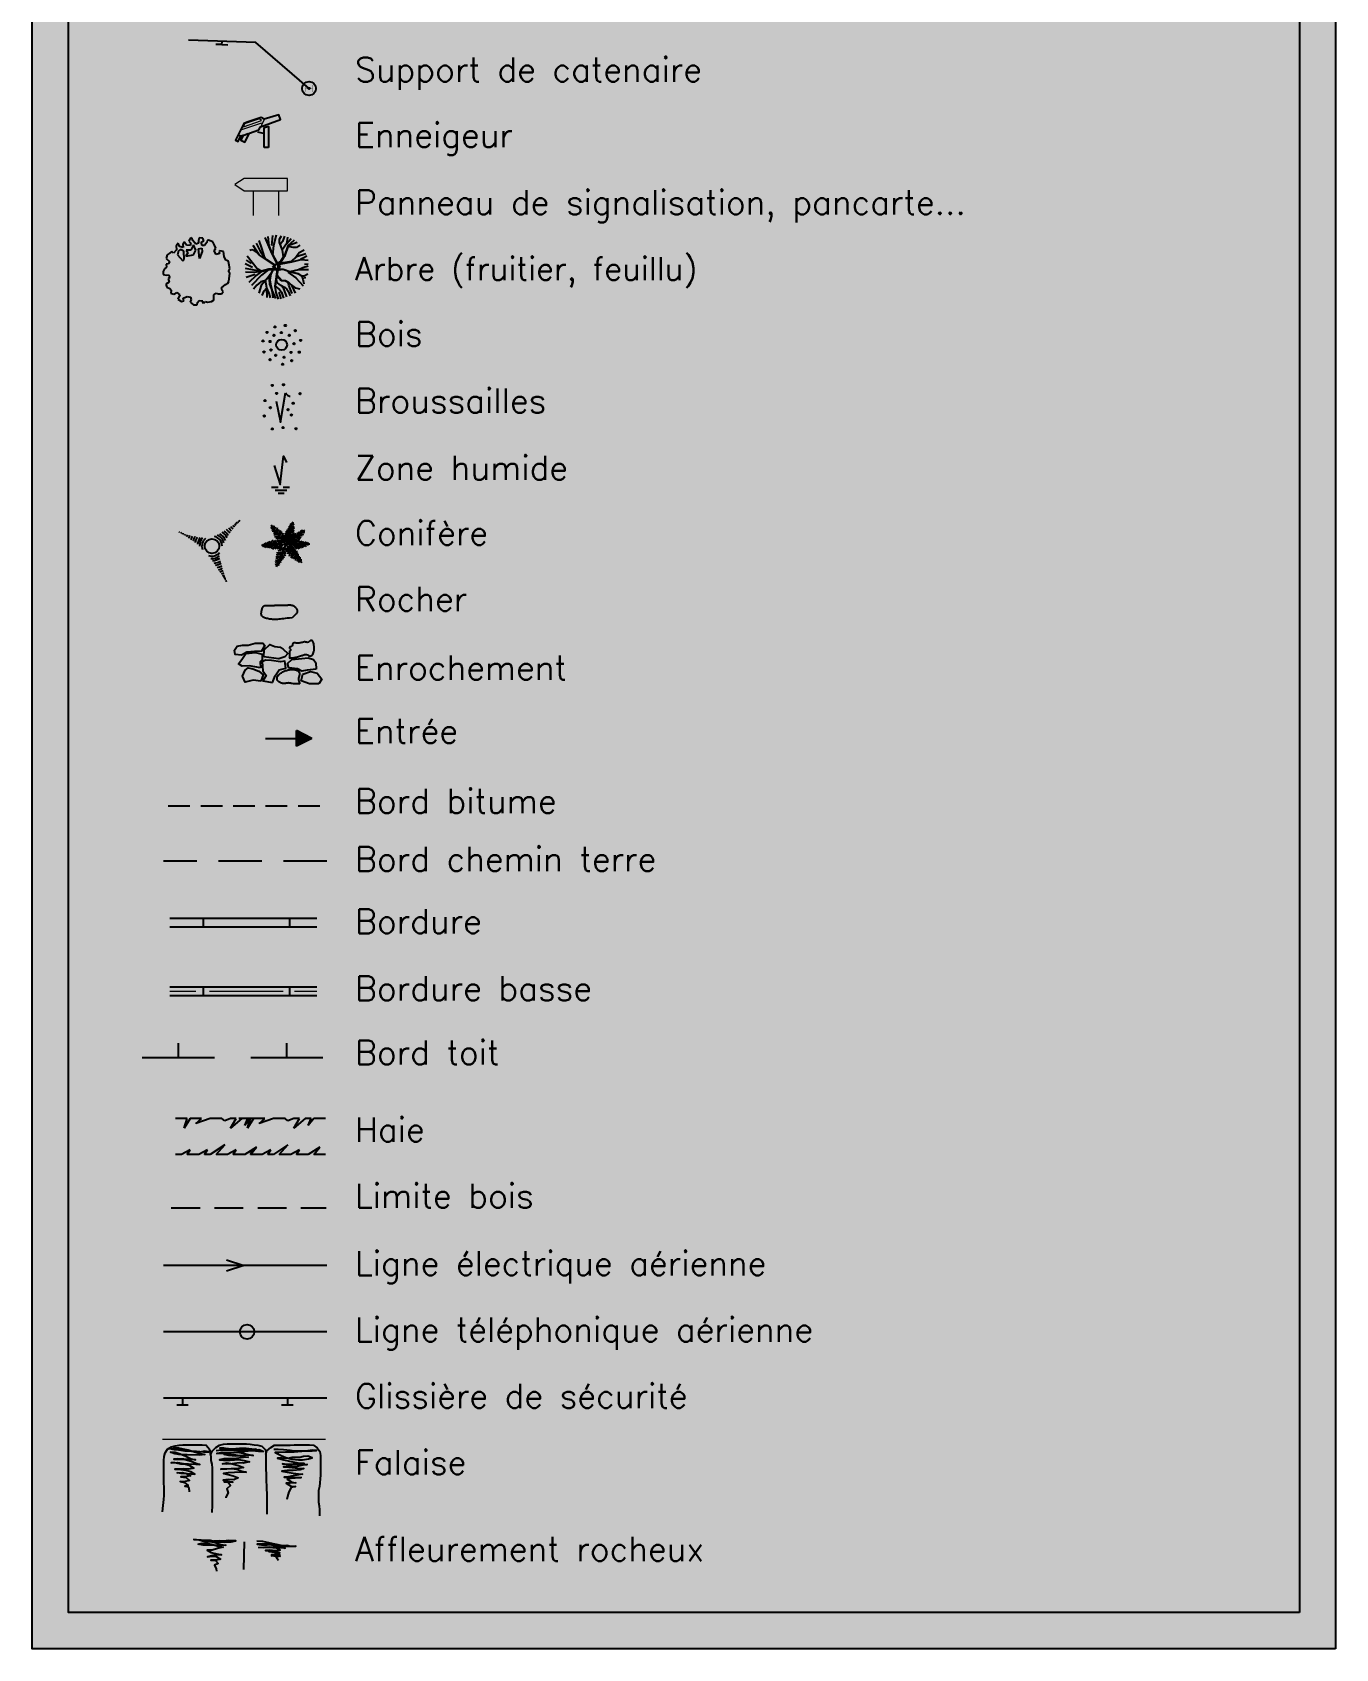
# Paper-space layout 'Layout1' of a CAD drawing. Extents: x -43 to 2298, y -18 to 768.
# Drawn here: x 15.5 to 105.9, y 117.5 to 229.6 of the extents above; entities that cross this region are included whole.
import ezdxf

# ---------------------------------------------------------------- set-up
doc = ezdxf.new("R2010")
doc.units = 0
doc.header["$LTSCALE"] = 2
doc.header["$PDMODE"] = 32
doc.header["$PDSIZE"] = 0.1
for name, pattern in [('CACHE2', [0.1875, 0.125, -0.0625]), ('DISCONTINU2', [0.375, 0.25, -0.125]), ('DISCONTINUX2', [1.5, 1, -0.5])]:
    doc.linetypes.add(name, pattern=pattern)
doc.layers.add('CARTOUCHE', color=7, linetype='Continuous')
doc.layers.add('CARTOUCHE_Hachures', color=255, linetype='Continuous')
doc.styles.add('17', font='romans.shx', dxfattribs={"oblique": 13.5, "height": 0.34})

psp = doc.layouts.get("Layout1")

# ---------------------------------------------------------------- hatches: boundary and pattern name
at = {"layer": 'CARTOUCHE_Hachures'}
psp.add_hatch(color=256, dxfattribs=at).paths.add_polyline_path([(105.89, 117.48), (15.51, 117.48), (15.51, 307.07), (105.89, 307.07)])

# ---------------------------------------------------------------- linework, layer by layer
at = {"layer": 'CARTOUCHE', "color": 90}
for p, q in [((26.43, 215.26, 1051.95), (26.36, 215.11, 1051.95)), ((26.58, 215.34, 1051.95), (26.43, 215.26, 1051.95)), ((26.65, 215.15, 1051.95), (26.58, 215.34, 1051.95)), ((27.07, 215.34, 1051.95), (27.04, 215.15, 1051.95)), ((27.34, 215.32, 1051.95), (27.07, 215.34, 1051.95)), ((27.41, 215.14, 1051.95), (27.34, 215.32, 1051.95)), ((31.63, 215.36), (32.12, 214.22)), ((31.84, 215.44), (31.91, 214.78)), ((32.16, 215.51), (32.1, 214.81)), ((32.41, 215.52), (32.24, 214.82)), ((32.66, 215.24), (32.79, 215.49)), ((33, 215.45), (32.87, 215.09)), ((33.21, 215.39), (33.13, 214.93)), ((33.13, 214.93), (33.46, 215.29)), ((24.87, 214.15, 1051.95), (24.8, 213.9, 1051.95)), ((25.01, 214.26, 1051.95), (24.87, 214.15, 1051.95)), ((25.19, 214.39, 1051.95), (25.01, 214.26, 1051.95)), ((25.31, 214.27, 1051.95), (25.19, 214.39, 1051.95)), ((25.52, 214.5, 1051.95), (25.31, 214.27, 1051.95)), ((25.62, 214.98, 1051.95), (25.48, 214.79, 1051.95)), ((25.48, 214.79, 1051.95), (25.52, 214.5, 1051.95)), ((25.65, 214.43, 1051.95), (25.57, 214.16, 1051.95)), ((25.57, 214.16, 1051.95), (25.95, 213.74, 1051.95)), ((25.72, 214.73, 1051.95), (25.62, 214.98, 1051.95)), ((25.79, 214.52, 1051.95), (25.65, 214.43, 1051.95)), ((25.98, 214.68, 1051.95), (25.72, 214.73, 1051.95)), ((26.01, 214.42, 1051.95), (25.79, 214.52, 1051.95)), ((26.05, 215.06, 1051.95), (25.95, 214.91, 1051.95)), ((25.95, 214.91, 1051.95), (25.98, 214.68, 1051.95)), ((26.05, 213.84, 1051.95), (26.01, 214.42, 1051.95)), ((26.2, 214.84, 1051.95), (26.05, 215.06, 1051.95)), ((26.3, 214.31, 1051.95), (26.15, 214.08, 1051.95)), ((26.15, 214.08, 1051.95), (26.68, 214.17, 1051.95)), ((26.19, 214.49, 1051.95), (26.3, 214.31, 1051.95)), ((26.51, 214.48, 1051.95), (26.19, 214.49, 1051.95)), ((26.46, 214.8, 1051.95), (26.2, 214.84, 1051.95)), ((26.36, 215.11, 1051.95), (26.5, 214.96, 1051.95)), ((26.5, 214.96, 1051.95), (26.46, 214.8, 1051.95)), ((26.68, 214.85, 1051.95), (26.51, 214.48, 1051.95)), ((26.84, 214.89, 1051.95), (26.65, 215.15, 1051.95)), ((26.84, 214.49, 1051.95), (26.68, 214.85, 1051.95)), ((26.68, 214.17, 1051.95), (26.84, 214.49, 1051.95)), ((27.03, 214.98, 1051.95), (26.84, 214.89, 1051.95)), ((27.04, 215.15, 1051.95), (27.03, 214.98, 1051.95)), ((27.03, 214.58, 1051.95), (27.26, 214.62, 1051.95)), ((27.1, 213.91, 1051.95), (27.03, 214.58, 1051.95)), ((27.29, 214.4, 1051.95), (27.1, 213.91, 1051.95)), ((27.23, 215.05, 1051.95), (27.41, 215.14, 1051.95)), ((27.29, 214.8, 1051.95), (27.23, 215.05, 1051.95)), ((27.26, 214.62, 1051.95), (27.29, 214.4, 1051.95)), ((27.45, 214.82, 1051.95), (27.29, 214.8, 1051.95)), ((27.62, 215.01, 1051.95), (27.45, 214.82, 1051.95)), ((27.64, 215.15, 1051.95), (27.62, 215.01, 1051.95)), ((27.74, 215.18, 1051.95), (27.64, 215.15, 1051.95)), ((28.04, 215.07, 1051.95), (27.74, 215.18, 1051.95)), ((28.14, 214.83, 1051.95), (28.04, 215.07, 1051.95)), ((28.12, 214.43, 1051.95), (28.24, 214.63, 1051.95)), ((28.27, 214.19, 1051.95), (28.12, 214.43, 1051.95)), ((28.24, 214.63, 1051.95), (28.14, 214.83, 1051.95)), ((28.49, 214.26, 1051.95), (28.27, 214.19, 1051.95)), ((28.52, 214.44, 1051.95), (28.47, 214.38, 1051.95)), ((28.47, 214.38, 1051.95), (28.49, 214.26, 1051.95)), ((28.77, 214.4, 1051.95), (28.52, 214.44, 1051.95)), ((28.81, 214.05, 1051.95), (28.77, 214.4, 1051.95)), ((30.73, 214.5), (30.59, 214.46)), ((30.89, 214.46), (30.73, 214.5)), ((31.25, 214.16), (30.82, 214.81)), ((31.13, 214.31), (30.89, 214.46)), ((31.04, 214.97), (31.32, 214.41)), ((31.22, 215.16), (31.41, 214.62)), ((31.74, 213.82), (31.25, 214.16)), ((31.32, 214.41), (31.68, 213.88)), ((31.41, 214.62), (31.59, 214.02)), ((31.91, 214.78), (32.16, 214.18)), ((32.12, 214.22), (32.43, 213.66)), ((32.24, 214.82), (32.16, 214.13)), ((32.16, 214.18), (32.44, 213.67)), ((32.66, 215.02), (32.66, 215.24)), ((32.87, 214.48), (32.66, 215.02)), ((32.87, 215.09), (32.71, 214.9)), ((33.13, 214.93), (32.87, 214.52)), ((32.94, 214.03), (32.87, 214.48)), ((33.22, 214.79), (32.97, 214.05)), ((33.25, 214.78), (32.99, 214.04)), ((33.66, 215.17), (33.22, 214.79)), ((33.88, 215.02), (33.25, 214.78)), ((33.59, 214.68), (33.25, 214.75)), ((33.83, 214.68), (33.59, 214.68)), ((34.02, 214.29), (33.81, 214.02)), ((34.07, 214.84), (33.83, 214.68)), ((34.47, 214.22), (33.84, 214.02)), ((34.36, 214.48), (34.02, 214.29)), ((24.68, 213.19, 1051.95), (24.58, 213.01, 1051.95)), ((24.82, 213.31, 1051.95), (24.68, 213.19, 1051.95)), ((24.8, 213.9, 1051.95), (25.03, 213.69, 1051.95)), ((24.96, 213.54, 1051.95), (24.8, 213.51, 1051.95)), ((24.8, 213.51, 1051.95), (24.82, 213.31, 1051.95)), ((25.03, 213.69, 1051.95), (24.96, 213.54, 1051.95)), ((25.95, 213.74, 1051.95), (26.05, 213.84, 1051.95)), ((28.93, 213.78, 1051.95), (28.81, 214.05, 1051.95)), ((29.11, 213.73, 1051.95), (28.93, 213.78, 1051.95)), ((29.15, 213.57, 1051.95), (29.11, 213.73, 1051.95)), ((29.12, 213, 1051.95), (29.21, 213.18, 1051.95)), ((29.21, 213.18, 1051.95), (29.15, 213.57, 1051.95)), ((30.26, 213.24), (31.24, 213.04)), ((30.28, 213.55), (30.79, 213.3)), ((30.33, 213.8), (30.69, 213.55)), ((31.1, 213.18), (30.41, 214.08)), ((31.4, 213.02), (31.1, 213.18)), ((31.92, 213.16), (31.4, 213.02)), ((31.93, 213.16), (31.41, 212.75)), ((31.94, 213.13), (31.44, 213)), ((31.59, 214.02), (31.76, 213.83)), ((32.28, 213.46), (31.74, 213.82)), ((31.76, 213.83), (32.28, 213.49)), ((32.42, 213.18), (31.92, 213.16)), ((32.19, 213.13), (31.94, 213.13)), ((32.28, 213.33), (32.11, 212.95)), ((32.11, 212.94), (32.3, 213.33)), ((32.17, 213.31), (32.39, 213.52)), ((32.48, 213.1), (32.19, 213.13)), ((32.39, 213.52), (32.24, 213.27)), ((32.24, 213.27), (32.54, 213.09)), ((32.28, 213.49), (32.54, 213.51)), ((32.56, 213.49), (32.28, 213.46)), ((32.3, 213.33), (32.28, 213.33)), ((32.54, 213.09), (32.3, 213.32)), ((32.34, 211.99), (32.52, 213.15)), ((32.54, 213.15), (32.35, 211.98)), ((32.39, 213.55), (32.57, 213.57)), ((32.43, 213.66), (32.65, 213.37)), ((32.44, 213.67), (32.58, 213.6)), ((32.52, 213.15), (32.54, 213.15)), ((32.54, 213.51), (32.54, 213.09)), ((32.54, 213.09), (32.73, 213.16)), ((32.55, 213.09), (32.56, 213.49)), ((32.74, 213.13), (32.55, 213.09)), ((32.68, 213.39), (32.56, 213.07)), ((32.57, 213.57), (32.68, 213.39)), ((32.58, 213.6), (32.74, 213.72)), ((32.77, 213.69), (32.62, 213.56)), ((32.62, 213.52), (33.02, 213.59)), ((32.63, 213.57), (32.62, 213.52)), ((33.49, 213.7), (32.63, 213.57)), ((32.73, 213.16), (32.91, 213.16)), ((32.74, 213.72), (32.94, 214.03)), ((32.91, 213.14), (32.74, 213.13)), ((32.97, 214.05), (32.77, 213.69)), ((32.91, 213.16), (33.39, 212.99)), ((33.37, 212.98), (32.91, 213.14)), ((33.02, 213.59), (33.51, 213.68)), ((33.96, 213.12), (33.37, 212.98)), ((33.81, 214.02), (33.44, 213.68)), ((33.84, 214.02), (33.49, 213.7)), ((33.51, 213.68), (34.15, 213.83)), ((34.26, 213.25), (33.96, 213.13)), ((34.67, 213.11), (33.96, 213.12)), ((34.14, 213.86), (34.09, 213.82)), ((34.29, 213.94), (34.14, 213.86)), ((34.15, 213.83), (34.63, 213.79)), ((34.64, 213.38), (34.26, 213.25)), ((34.54, 214.08), (34.29, 213.94)), ((34.63, 213.52), (34.39, 213.48)), ((24.58, 213.01, 1051.95), (24.59, 212.79, 1051.95)), ((24.59, 212.79, 1051.95), (24.8, 212.75, 1051.95)), ((25.01, 212.27, 1051.95), (24.76, 212.12, 1051.95)), ((24.76, 212.12, 1051.95), (24.83, 211.93, 1051.95)), ((24.8, 212.75, 1051.95), (24.95, 212.78, 1051.95)), ((24.83, 211.93, 1051.95), (25.05, 211.83, 1051.95)), ((25.05, 212.6, 1051.95), (24.94, 212.52, 1051.95)), ((24.94, 212.52, 1051.95), (25.01, 212.27, 1051.95)), ((24.95, 212.78, 1051.95), (25.05, 212.6, 1051.95)), ((28.64, 211.88, 1051.95), (28.91, 212.11, 1051.95)), ((28.91, 212.11, 1051.95), (29.07, 212.19, 1051.95)), ((29.07, 212.19, 1051.95), (29.14, 212.31, 1051.95)), ((29.21, 212.88, 1051.95), (29.12, 213, 1051.95)), ((29.14, 212.31, 1051.95), (29.21, 212.88, 1051.95)), ((30.84, 212.94), (30.29, 212.95)), ((30.35, 212.62), (30.97, 212.83)), ((31.04, 212.73), (30.52, 212.25)), ((31.41, 212.75), (30.7, 212.04)), ((31.44, 213), (30.84, 212.94)), ((31.08, 212.06), (30.86, 211.79)), ((31.41, 213.01), (31.04, 212.73)), ((31.35, 212.28), (31.08, 212.06)), ((31.38, 212.03), (31.23, 211.5)), ((31.68, 212.38), (31.35, 212.28)), ((31.68, 212.37), (31.38, 212.03)), ((31.92, 212.66), (31.68, 212.38)), ((31.69, 212.37), (31.95, 212.65)), ((31.78, 211.87), (31.69, 212.37)), ((32.11, 212.95), (31.92, 212.66)), ((31.95, 212.65), (32.11, 212.94)), ((31.97, 212.44), (32.06, 212.84)), ((31.99, 212.13), (31.97, 212.44)), ((32.06, 212.82), (31.99, 212.43)), ((31.99, 212.43), (32.02, 212.12)), ((32.09, 211.83), (31.99, 212.13)), ((32.02, 212.12), (32.15, 211.67)), ((32.42, 211.56), (32.34, 211.99)), ((32.35, 211.98), (32.65, 211.76)), ((32.47, 212.32), (32.43, 212.51)), ((32.47, 212.78), (32.66, 212.56)), ((32.47, 212.75), (32.63, 212.54)), ((32.52, 212.22), (32.47, 212.32)), ((32.64, 212.13), (32.52, 212.22)), ((32.63, 212.54), (32.77, 212.39)), ((32.79, 212.01), (32.64, 212.13)), ((32.66, 212.56), (32.78, 212.41)), ((32.74, 212.06), (33, 211.92)), ((32.77, 212.39), (33.07, 212.35)), ((32.78, 212.41), (33.06, 212.38)), ((32.96, 211.81), (32.79, 212.01)), ((33, 211.92), (33.17, 211.77)), ((33.06, 212.38), (33.27, 212.27)), ((33.07, 212.35), (33.2, 212.29)), ((33.27, 212.17), (33.14, 212.34)), ((33.2, 212.29), (33.27, 212.26)), ((33.24, 212.95), (33.78, 212.57)), ((33.27, 212.27), (33.48, 212.06)), ((33.27, 212.26), (33.45, 212.07)), ((33.31, 212.05), (33.27, 212.17)), ((33.41, 211.75), (33.31, 212.05)), ((33.97, 212.84), (33.36, 212.98)), ((33.39, 212.99), (33.97, 212.85)), ((33.46, 212.07), (33.75, 211.87)), ((33.48, 212.06), (33.75, 211.5)), ((33.78, 212.57), (34.29, 212.02)), ((33.97, 212.85), (34.19, 212.67)), ((34.19, 212.68), (33.97, 212.84)), ((34.37, 212.69), (34.19, 212.68)), ((34.19, 212.67), (34.28, 212.47)), ((34.28, 212.47), (34.35, 212.15)), ((34.48, 212.54), (34.36, 212.57)), ((34.61, 212.83), (34.37, 212.69)), ((25.05, 211.83, 1051.95), (25.13, 211.71, 1051.95)), ((25.13, 211.71, 1051.95), (25.11, 211.51, 1051.95)), ((25.11, 211.51, 1051.95), (25.33, 211.43, 1051.95)), ((25.33, 211.43, 1051.95), (25.54, 211.55, 1051.95)), ((25.54, 211.55, 1051.95), (25.75, 211.38, 1051.95)), ((25.75, 211.38, 1051.95), (25.61, 211.09, 1051.95)), ((25.61, 211.09, 1051.95), (25.85, 210.92, 1051.95)), ((25.85, 210.92, 1051.95), (26.01, 210.97, 1051.95)), ((25.97, 211.15, 1051.95), (26.24, 211.26, 1051.95)), ((26.01, 210.97, 1051.95), (25.97, 211.15, 1051.95)), ((26.24, 211.26, 1051.95), (26.48, 211.22, 1051.95)), ((26.53, 211.06, 1051.95), (26.46, 210.87, 1051.95)), ((26.46, 210.87, 1051.95), (26.69, 210.69, 1051.95)), ((26.48, 211.22, 1051.95), (26.53, 211.06, 1051.95)), ((26.95, 210.7, 1051.95), (26.97, 210.85, 1051.95)), ((26.97, 210.85, 1051.95), (27.08, 210.99, 1051.95)), ((27.08, 210.99, 1051.95), (27.33, 210.97, 1051.95)), ((27.33, 210.97, 1051.95), (27.3, 210.85, 1051.95)), ((27.3, 210.85, 1051.95), (27.43, 210.83, 1051.95)), ((27.43, 210.83, 1051.95), (27.52, 210.93, 1051.95)), ((27.52, 210.93, 1051.95), (27.67, 210.88, 1051.95)), ((27.67, 210.88, 1051.95), (27.94, 210.93, 1051.95)), ((27.94, 210.93, 1051.95), (28.13, 211.04, 1051.95)), ((28.09, 211.12, 1051.95), (28.1, 211.39, 1051.95)), ((28.13, 211.04, 1051.95), (28.09, 211.12, 1051.95)), ((28.1, 211.39, 1051.95), (28.25, 211.5, 1051.95)), ((28.25, 211.5, 1051.95), (28.43, 211.45, 1051.95)), ((28.43, 211.45, 1051.95), (28.62, 211.45, 1051.95)), ((28.62, 211.45, 1051.95), (28.74, 211.6, 1051.95)), ((28.67, 211.69, 1051.95), (28.64, 211.88, 1051.95)), ((28.74, 211.6, 1051.95), (28.67, 211.69, 1051.95)), ((31.46, 211.35), (31.58, 211.67)), ((31.58, 211.67), (31.76, 211.86)), ((31.79, 211.21), (31.78, 211.87)), ((31.93, 211.5), (31.78, 211.87)), ((32.02, 211.19), (31.93, 211.5)), ((32.17, 211.55), (32.09, 211.83)), ((32.15, 211.67), (32.37, 211.13)), ((32.21, 211.19), (32.17, 211.55)), ((32.58, 211.09), (32.42, 211.56)), ((32.76, 211.11), (32.62, 211.57)), ((32.65, 211.76), (32.78, 211.57)), ((32.78, 211.57), (32.92, 211.16)), ((33.16, 211.25), (32.96, 211.81)), ((33.17, 211.77), (33.26, 211.65)), ((33.26, 211.65), (33.39, 211.32)), ((33.53, 211.48), (33.41, 211.75)), ((33.75, 211.87), (34.06, 211.8)), ((26.69, 210.69, 1051.95), (26.95, 210.7, 1051.95))]:
    psp.add_line(p, q, dxfattribs=at)
at = {"layer": 'CARTOUCHE', "color": 3, "linetype": 'Continuous'}
for p, q in [((32.06, 195.3), (32.17, 195.26)), ((32.22, 195.18), (32.06, 195.21)), ((33.07, 194.07), (32.07, 195.4)), ((32.1, 195.1), (32.31, 195.06)), ((32.17, 195.26), (32.18, 195.38)), ((32.25, 195.36), (32.23, 195.18)), ((32.31, 195.07), (32.37, 195.3)), ((32.48, 195.22), (32.41, 194.95)), ((32.48, 194.85), (32.59, 195.13)), ((33.08, 194.08), (33.59, 195.65)), ((33.33, 194.85), (33.18, 195.11)), ((33.26, 195.22), (33.38, 195)), ((33.42, 195.12), (33.32, 195.34)), ((33.37, 195.45), (33.46, 195.26)), ((33.69, 195.22), (33.42, 195.12)), ((33.51, 195.4), (33.44, 195.56)), ((33.46, 195.26), (33.46, 195.27)), ((33.47, 195.26), (33.68, 195.35)), ((33.51, 195.6), (33.54, 195.5)), ((33.67, 195.48), (33.51, 195.4)), ((33.54, 195.5), (33.64, 195.56)), ((33.06, 194.06), (31.4, 194)), ((31.57, 194), (31.48, 194.08)), ((31.48, 193.94), (31.57, 194)), ((31.54, 194.13), (31.67, 194.01)), ((31.67, 194), (31.55, 193.89)), ((31.81, 194.01), (31.66, 194.19)), ((31.67, 193.86), (31.81, 194.01)), ((31.78, 194.23), (31.96, 194.02)), ((31.96, 194.02), (31.79, 193.84)), ((31.81, 194.01), (31.81, 194.01)), ((32.08, 194.02), (31.92, 194.27)), ((31.92, 193.83), (32.09, 194.02)), ((32.03, 194.31), (32.24, 194.04)), ((32.24, 194.03), (32.05, 193.79)), ((32.39, 194.03), (32.14, 194.36)), ((32.41, 194.95), (32.16, 194.99)), ((32.17, 193.75), (32.4, 194.03)), ((32.23, 194.87), (32.48, 194.85)), ((32.4, 194.03), (32.24, 194.03)), ((32.57, 194.72), (32.27, 194.75)), ((32.3, 194.62), (32.67, 194.6)), ((32.3, 194.36), (32.55, 194.04)), ((32.31, 195.06), (32.31, 195.07)), ((32.56, 194.04), (32.33, 193.75)), ((32.77, 194.47), (32.4, 194.49)), ((32.4, 194.03), (32.4, 194.03)), ((33.07, 194.04), (32.42, 192.51)), ((32.71, 194.04), (32.46, 194.37)), ((32.49, 193.76), (32.72, 194.04)), ((32.5, 194.37), (32.86, 194.34)), ((32.67, 194.6), (32.57, 194.72)), ((32.69, 195.06), (32.58, 194.73)), ((32.96, 194.22), (32.59, 194.24)), ((32.63, 194.34), (32.87, 194.05)), ((32.88, 194.05), (32.65, 193.76)), ((32.66, 194.6), (32.79, 195)), ((32.67, 194.6), (32.67, 194.6)), ((32.88, 194.87), (32.76, 194.48)), ((32.86, 194.35), (32.98, 194.74)), ((32.87, 194.05), (32.86, 194.05)), ((33.05, 194.59), (32.95, 194.22)), ((33.14, 194.25), (32.95, 194.56)), ((32.95, 194.22), (32.95, 194.23)), ((33, 194.71), (33.19, 194.4)), ((33.24, 194.55), (33.05, 194.86)), ((33.09, 194.07), (34.42, 195.07)), ((33.09, 195.01), (33.29, 194.7)), ((33.09, 194.04), (34.2, 192.81)), ((33.1, 194.06), (34.75, 194.12)), ((33.5, 194.38), (33.14, 194.26)), ((33.14, 194.26), (33.14, 194.26)), ((33.19, 194.41), (33.58, 194.53)), ((33.63, 194.68), (33.24, 194.56)), ((33.24, 194.18), (33.26, 194.54)), ((33.24, 194.18), (33.25, 194.19)), ((33.61, 194.08), (33.24, 194.18)), ((33.28, 194.07), (33.51, 194.35)), ((33.53, 193.77), (33.28, 194.07)), ((33.28, 194.07), (33.29, 194.07)), ((33.29, 194.7), (33.33, 194.85)), ((33.29, 194.71), (33.68, 194.83)), ((33.29, 194.7), (33.29, 194.7)), ((33.67, 194.95), (33.35, 194.85)), ((33.39, 194.64), (33.36, 194.27)), ((33.37, 194.28), (33.76, 194.16)), ((33.38, 195), (33.68, 195.08)), ((33.66, 194.36), (33.44, 194.07)), ((33.44, 194.07), (33.69, 193.75)), ((33.49, 194.37), (33.51, 194.74)), ((33.89, 194.25), (33.5, 194.38)), ((33.59, 194.08), (33.82, 194.36)), ((33.85, 193.75), (33.6, 194.08)), ((33.64, 194.83), (33.62, 194.47)), ((33.62, 194.47), (33.74, 194.56)), ((33.62, 194.47), (33.62, 194.47)), ((33.62, 194.47), (34.02, 194.35)), ((33.74, 194.56), (33.77, 194.86)), ((34.08, 194.45), (33.75, 194.55)), ((33.98, 194.37), (33.75, 194.08)), ((33.75, 194.08), (33.91, 194.09)), ((33.75, 194.08), (33.75, 194.08)), ((33.76, 194.08), (34.01, 193.76)), ((33.89, 194.91), (33.87, 194.65)), ((33.87, 194.66), (34.15, 194.55)), ((33.91, 194.09), (34.1, 194.32)), ((34.12, 193.81), (33.91, 194.08)), ((33.97, 194.73), (34.01, 194.97)), ((34.24, 194.66), (33.97, 194.73)), ((34.23, 194.29), (34.06, 194.09)), ((34.07, 194.09), (34.24, 193.84)), ((34.12, 195.03), (34.08, 194.83)), ((34.08, 194.83), (34.09, 194.83)), ((34.09, 194.82), (34.32, 194.77)), ((34.19, 194.1), (34.37, 194.27)), ((34.37, 193.88), (34.19, 194.1)), ((34.2, 194.91), (34.23, 195.08)), ((34.38, 194.88), (34.2, 194.91)), ((34.32, 195.07), (34.28, 194.97)), ((34.28, 194.97), (34.4, 194.96)), ((34.49, 194.26), (34.34, 194.11)), ((34.34, 194.11), (34.35, 194.11)), ((34.34, 194.1), (34.5, 193.93)), ((34.49, 194.11), (34.61, 194.23)), ((34.62, 193.99), (34.49, 194.11)), ((34.67, 194.18), (34.59, 194.11)), ((34.59, 194.11), (34.68, 194.04)), ((32.58, 192.89), (32.36, 192.82)), ((32.37, 192.96), (32.64, 193.03)), ((32.69, 193.14), (32.39, 193.1)), ((32.81, 193.43), (32.41, 193.34)), ((32.41, 193.22), (32.74, 193.29)), ((32.47, 193.48), (32.87, 193.57)), ((32.94, 193.72), (32.53, 193.63)), ((32.66, 192.69), (32.59, 192.89)), ((32.59, 192.89), (32.59, 192.88)), ((32.63, 193.77), (33, 193.87)), ((32.64, 193.03), (32.73, 192.8)), ((32.8, 192.91), (32.69, 193.15)), ((32.81, 193.44), (32.75, 193.29)), ((32.75, 193.29), (32.88, 193.02)), ((32.98, 193.11), (32.81, 193.44)), ((32.81, 193.44), (32.81, 193.44)), ((32.88, 193.58), (33.04, 193.25)), ((33.1, 193.4), (32.94, 193.73)), ((33, 193.87), (32.99, 193.86)), ((33, 193.87), (33.16, 193.55)), ((33.15, 193.53), (33.22, 193.9)), ((33.21, 193.91), (33.58, 193.92)), ((33.22, 193.9), (33.22, 193.9)), ((33.32, 193.79), (33.24, 193.39)), ((33.68, 193.8), (33.32, 193.79)), ((33.34, 193.27), (33.43, 193.67)), ((33.42, 193.67), (33.79, 193.68)), ((33.54, 193.55), (33.45, 193.15)), ((33.9, 193.57), (33.53, 193.56)), ((33.53, 193.56), (33.53, 193.56)), ((33.53, 193.56), (33.64, 193.44)), ((33.56, 193.1), (33.63, 193.43)), ((33.64, 193.44), (33.94, 193.44)), ((33.74, 193.32), (33.66, 193.03)), ((34, 193.32), (33.74, 193.33)), ((33.78, 192.95), (33.82, 193.23)), ((33.82, 193.23), (34.07, 193.21)), ((33.93, 193.12), (33.89, 192.89)), ((34.14, 193.11), (33.93, 193.12)), ((33.93, 193.12), (33.94, 193.12)), ((34.01, 192.83), (34.02, 193.01)), ((34.03, 193.02), (34.19, 193)), ((34.19, 192.91), (34.09, 192.94)), ((34.09, 192.94), (34.09, 192.82)), ((32.36, 192.69), (32.53, 192.76)), ((32.49, 192.67), (32.38, 192.62)), ((32.51, 192.56), (32.49, 192.67)), ((32.53, 192.76), (32.59, 192.6)), ((35.93, 139.46), (24.61, 139.46))]:
    psp.add_line(p, q, dxfattribs=at)
at = {"layer": 'CARTOUCHE', "color": 0}
for p, q in [((33.83, 181.12), (34.53, 180.43)), ((33.83, 181.05), (34.48, 180.41)), ((33.84, 180.99), (34.44, 180.39)), ((33.84, 180.92), (34.4, 180.36)), ((33.84, 180.85), (34.35, 180.34)), ((33.84, 180.79), (34.31, 180.32)), ((33.84, 180.72), (34.26, 180.3)), ((33.84, 180.66), (34.22, 180.27)), ((33.84, 180.59), (34.18, 180.25)), ((33.84, 180.52), (34.13, 180.23)), ((33.88, 181.14), (34.57, 180.46)), ((34.02, 181.07), (34.61, 180.48)), ((34.16, 181), (34.66, 180.5)), ((34.3, 180.93), (34.7, 180.52)), ((34.43, 180.85), (34.74, 180.55)), ((34.57, 180.78), (34.79, 180.57)), ((34.71, 180.71), (34.83, 180.59)), ((34.85, 180.64), (34.87, 180.62)), ((33.84, 180.46), (34.09, 180.21)), ((33.84, 180.39), (34.05, 180.18)), ((33.84, 180.32), (34, 180.16)), ((33.84, 180.26), (33.96, 180.14)), ((33.84, 180.19), (33.92, 180.11)), ((33.84, 180.13), (33.87, 180.09))]:
    psp.add_line(p, q, dxfattribs=at)
at = {"layer": 'CARTOUCHE'}
for p, q in [((35.24, 168.12), (25.04, 168.12)), ((35.24, 167.52), (25.04, 167.52)), ((27.35, 168.12), (27.35, 167.52)), ((33.35, 168.12), (33.35, 167.52)), ((35.24, 163.37), (25.04, 163.37)), ((35.24, 162.77), (25.04, 162.77)), ((27.35, 163.37), (27.35, 162.77)), ((33.35, 163.37), (33.35, 162.77))]:
    psp.add_line(p, q, dxfattribs=at)
at = {"layer": 'CARTOUCHE', "lineweight": 5}
for p, q in [((26.85, 163.07), (25.04, 163.07)), ((32.9, 163.07), (27.8, 163.07)), ((35.24, 163.07), (33.7, 163.07))]:
    psp.add_line(p, q, dxfattribs=at)
at = {"layer": 'CARTOUCHE', "color": 154}
for p, q in [((23.14, 158.49), (28.14, 158.49)), ((30.66, 158.49), (35.66, 158.49))]:
    psp.add_line(p, q, dxfattribs=at)
at = {"layer": 'CARTOUCHE', "color": 90, "linetype": 'ByBlock'}
for p, q in [((26.25, 154.26), (25.45, 154.26)), ((26.05, 153.59), (26.25, 154.26)), ((26.45, 154.26), (26.05, 153.59)), ((27.25, 154.26), (26.45, 154.26)), ((26.85, 153.92), (27.25, 154.26)), ((27.85, 154.26), (26.85, 153.92)), ((28.65, 154.26), (27.85, 154.26)), ((28.85, 154.09), (28.65, 154.26)), ((29.25, 154.26), (28.85, 154.09)), ((29.65, 154.26), (29.25, 154.26)), ((29.25, 153.59), (29.65, 154.26)), ((30.05, 154.26), (29.25, 153.59)), ((30.64, 154.26), (29.84, 154.26)), ((30.45, 154.26), (30.05, 154.26)), ((30.25, 153.76), (30.45, 154.26)), ((30.65, 154.26), (30.25, 153.76)), ((30.44, 153.59), (30.64, 154.26)), ((30.84, 154.26), (30.44, 153.59)), ((31.45, 154.26), (30.65, 154.26)), ((31.64, 154.26), (30.84, 154.26)), ((31.24, 153.92), (31.64, 154.26)), ((32.24, 154.26), (31.24, 153.92)), ((33.04, 154.26), (32.24, 154.26)), ((33.24, 154.09), (33.04, 154.26)), ((33.64, 154.26), (33.24, 154.09)), ((34.04, 154.26), (33.64, 154.26)), ((33.64, 153.59), (34.04, 154.26)), ((34.44, 154.26), (33.64, 153.59)), ((34.84, 154.26), (34.44, 154.26)), ((34.64, 153.76), (34.84, 154.26)), ((35.04, 154.26), (34.64, 153.76)), ((35.84, 154.26), (35.04, 154.26)), ((25.85, 151.76), (25.45, 151.76)), ((26.45, 152.09), (25.85, 151.76)), ((26.25, 151.76), (26.45, 152.09)), ((27.05, 151.76), (26.25, 151.76)), ((27.65, 152.09), (27.05, 151.76)), ((27.45, 151.76), (27.65, 152.09)), ((27.85, 151.76), (27.45, 151.76)), ((28.85, 152.42), (27.85, 151.76)), ((28.25, 151.76), (28.85, 152.42)), ((29.05, 151.76), (28.25, 151.76)), ((29.65, 152.09), (29.05, 151.76)), ((29.45, 151.76), (29.65, 152.09)), ((30.25, 151.76), (29.45, 151.76)), ((30.24, 151.76), (29.84, 151.76)), ((30.84, 152.09), (30.24, 151.76)), ((31.05, 152.26), (30.25, 151.76)), ((30.64, 151.76), (30.84, 152.09)), ((31.44, 151.76), (30.64, 151.76)), ((30.65, 151.76), (31.05, 152.26)), ((31.45, 151.76), (30.65, 151.76)), ((32.04, 152.09), (31.44, 151.76)), ((31.84, 151.76), (32.04, 152.09)), ((32.24, 151.76), (31.84, 151.76)), ((33.24, 152.42), (32.24, 151.76)), ((32.64, 151.76), (33.24, 152.42)), ((33.44, 151.76), (32.64, 151.76)), ((34.04, 152.09), (33.44, 151.76)), ((33.84, 151.76), (34.04, 152.09)), ((34.64, 151.76), (33.84, 151.76)), ((35.44, 152.26), (34.64, 151.76)), ((35.04, 151.76), (35.44, 152.26)), ((35.84, 151.76), (35.04, 151.76))]:
    psp.add_line(p, q, dxfattribs=at)
at = {"layer": 'CARTOUCHE', "color": 90, "linetype": 'DISCONTINUX2'}
psp.add_line((25.14, 148.05), (35.89, 148.05), dxfattribs=at)
at = {"layer": 'CARTOUCHE', "color": 1, "linetype": 'Continuous'}
psp.add_line((35.93, 144.06), (24.61, 144.06), dxfattribs=at)
at = {"layer": 'CARTOUCHE', "linetype": 'Continuous'}
psp.add_line((35.93, 134.86), (24.61, 134.86), dxfattribs=at)
at = {"layer": 'CARTOUCHE'}
for points in [[(105.89, 117.48), (15.51, 117.48), (15.51, 307.07), (105.89, 307.07)], [(31.23, 222.83), (31.34, 223.04), (32.73, 223.54), (32.61, 223.87), (31.6, 223.57), (31.37, 223.68), (30.49, 223.39), (30.17, 223.28), (29.6, 222.12), (29.79, 222.03), (29.98, 222.41), (30.13, 222.46), (29.96, 222.12), (30.25, 221.97), (30.57, 222.61)]]:
    psp.add_lwpolyline(points, close=True, dxfattribs=at)
at = {"layer": 'CARTOUCHE', "lineweight": 25}
psp.add_lwpolyline([(103.39, 119.98), (18.01, 119.98), (18.01, 304.57), (103.39, 304.57), (103.39, 119.98)], dxfattribs=at)
at = {"layer": 'CARTOUCHE'}
for points in [[(34.7, 225.7), (31.02, 228.89), (26.35, 229.04)], [(28.65, 228.75), (28.23, 228.76)], [(28.65, 228.75), (28.68, 228.96)], [(28.65, 228.75), (29.07, 228.73)], [(29.8, 222.48), (29.94, 222.42)], [(30.18, 222.47), (30.49, 222.57)], [(31.12, 222.7), (31.53, 222.59)], [(31.59, 222.99), (31.84, 223.07)], [(31.59, 221.6), (31.59, 222.99)], [(31.84, 223.07), (31.89, 223.07), (31.89, 221.6)], [(31.89, 221.6), (31.59, 221.6)], [(31.68, 180.62), (34.89, 180.62)], [(33.84, 180.07), (33.83, 181.16)], [(34.89, 180.62), (33.83, 181.16)], [(34.89, 180.62), (33.84, 180.07)]]:
    psp.add_lwpolyline(points, dxfattribs=at)
at = {"layer": 'CARTOUCHE', "const_width": 0.024}
for points in [[(34.45, 225.47), (34.47, 225.95)], [(34.46, 225.71), (34.94, 225.69)], [(34.93, 225.45), (34.95, 225.93)]]:
    psp.add_lwpolyline(points, dxfattribs=at)
at = {"layer": 'CARTOUCHE', "lineweight": 9}
for points in [[(30.03, 222.85), (31.42, 223.31)], [(31.58, 223.54), (31.38, 223.11)], [(32.59, 218.59), (33.21, 218.59), (33.21, 219.46), (30.21, 219.46), (29.56, 219.03), (30.21, 218.59), (32.57, 218.59)], [(30.86, 216.89), (30.86, 218.57)], [(32.59, 218.59), (32.59, 216.89)]]:
    psp.add_lwpolyline(points, dxfattribs=at)
psp.add_lwpolyline([(30.16, 223.05), (31.4, 223.47), (31.27, 223.59), (30.23, 223.24)], close=True, dxfattribs=at)
at = {"layer": 'CARTOUCHE', "color": 90}
psp.add_lwpolyline([(32.41, 204), (32.71, 202.56), (33.06, 204.6)], dxfattribs=at)
psp.add_lwpolyline([(33.06, 204.6, 0.070153), (33.12, 204.51, 0.070153), (33.2, 204.43, 0.065345), (33.3, 204.38, 0.065345), (33.4, 204.36)], format="xyb", dxfattribs=at)
at = {"layer": 'CARTOUCHE', "color": 130}
for points in [[(32.28, 199.54), (32.69, 198.24), (32.93, 200.2), (33.13, 199.76)], [(32.09, 198.05), (32.56, 198.05)], [(32.34, 197.83), (33.15, 197.84)], [(32.55, 197.64), (32.97, 197.64)], [(32.91, 198.05), (33.35, 198.05)]]:
    psp.add_lwpolyline(points, dxfattribs=at)
at = {"layer": 'CARTOUCHE', "color": 129}
for points in [[(33.52, 188.98), (33.34, 188.97), (33.19, 188.95), (33.05, 188.94), (32.92, 188.92), (32.81, 188.91), (32.7, 188.89), (32.6, 188.88), (32.51, 188.87), (32.42, 188.87), (32.33, 188.86), (32.25, 188.87), (32.17, 188.87), (32.09, 188.88), (32.02, 188.89), (31.95, 188.9), (31.88, 188.91), (31.81, 188.93), (31.74, 188.94), (31.68, 188.96), (31.62, 188.99), (31.57, 189.01), (31.52, 189.04), (31.48, 189.07), (31.45, 189.1), (31.43, 189.13), (31.41, 189.17), (31.4, 189.21), (31.39, 189.25), (31.39, 189.3), (31.4, 189.34), (31.4, 189.39), (31.41, 189.44), (31.42, 189.48), (31.43, 189.53), (31.45, 189.58), (31.46, 189.63), (31.47, 189.67), (31.49, 189.71), (31.51, 189.74), (31.53, 189.77), (31.55, 189.8), (31.57, 189.81), (31.59, 189.82), (31.62, 189.83), (31.64, 189.84), (31.67, 189.84), (31.7, 189.84), (31.74, 189.84), (31.78, 189.84), (31.82, 189.83), (31.86, 189.83), (31.91, 189.83), (31.95, 189.83), (32, 189.83), (32.05, 189.83), (32.09, 189.83), (32.14, 189.83), (32.18, 189.83), (32.23, 189.84), (32.28, 189.84), (32.33, 189.85), (32.38, 189.85), (32.43, 189.86), (32.49, 189.86), (32.55, 189.86), (32.62, 189.86), (32.68, 189.86), (32.75, 189.86), (32.82, 189.86), (32.88, 189.86), (32.95, 189.86), (33.01, 189.86), (33.06, 189.86), (33.11, 189.86), (33.16, 189.87), (33.21, 189.87), (33.25, 189.88), (33.29, 189.88), (33.33, 189.88), (33.37, 189.88), (33.41, 189.88), (33.45, 189.87), (33.49, 189.86), (33.53, 189.85), (33.57, 189.84), (33.61, 189.83), (33.64, 189.81), (33.67, 189.79), (33.7, 189.78), (33.73, 189.75), (33.75, 189.73), (33.77, 189.71), (33.79, 189.68), (33.81, 189.66), (33.83, 189.63), (33.84, 189.6), (33.85, 189.57), (33.87, 189.54), (33.87, 189.52), (33.88, 189.49), (33.88, 189.46), (33.88, 189.43), (33.88, 189.4), (33.87, 189.37), (33.86, 189.34), (33.84, 189.31), (33.81, 189.27), (33.78, 189.23), (33.73, 189.19), (33.68, 189.13), (33.6, 189.06), (33.52, 188.98)], [(30.01, 186.4), (29.57, 186.43), (29.54, 186.74), (29.71, 187.02), (30.08, 187.09), (30.47, 187.09), (30.97, 187.23), (31.49, 187.23), (31.63, 187.07), (31.41, 186.66), (30.92, 186.64), (30.38, 186.59), (30.01, 186.4)], [(31.33, 185.52), (30.55, 185.66), (30.06, 185.62), (29.81, 185.79), (30.03, 186.09), (30.31, 186.52), (30.99, 186.57), (31.46, 186.47), (31.46, 186.07), (31.31, 185.93), (31.33, 185.52)], [(31.56, 186.28), (31.58, 186.76), (31.98, 187.14), (32.32, 187), (32.69, 186.95), (32.91, 186.81), (33.23, 186.5), (33.03, 186.28), (32.61, 186.14), (31.56, 186.28)], [(35.2, 185.43), (34.56, 185.36), (34.21, 185.28), (33.91, 185.45), (33.3, 185.52), (33.2, 185.81), (33.5, 186.09), (34.19, 186.17), (34.63, 186.21), (35, 186.09), (35.17, 185.85), (35.2, 185.43)], [(31.36, 184.6), (30.82, 184.67), (30.28, 184.52), (30.08, 184.93), (30.28, 185.36), (30.47, 185.52), (30.8, 185.45), (31.21, 185.28), (31.53, 185.02), (31.36, 184.6)], [(32.17, 184.5), (32.35, 184.95), (32.64, 185.38), (33.08, 185.5), (33.03, 185.98), (32.73, 185.93), (32.1, 186.02), (31.68, 186.04), (31.46, 185.93), (31.49, 185.31), (31.73, 184.98), (31.49, 184.62), (32.17, 184.5)], [(34.06, 184.41), (33.89, 184.4), (33.74, 184.4), (33.63, 184.41), (33.54, 184.42), (33.47, 184.43), (33.41, 184.45), (33.37, 184.46), (33.32, 184.46), (33.28, 184.47), (33.24, 184.46), (33.2, 184.46), (33.15, 184.45), (33.11, 184.44), (33.06, 184.43), (33.02, 184.43), (32.97, 184.42), (32.92, 184.43), (32.87, 184.43), (32.82, 184.44), (32.78, 184.45), (32.73, 184.47), (32.69, 184.49), (32.65, 184.51), (32.61, 184.54), (32.58, 184.57), (32.55, 184.6), (32.52, 184.63), (32.5, 184.67), (32.49, 184.71), (32.48, 184.75), (32.48, 184.79), (32.49, 184.83), (32.5, 184.87), (32.52, 184.92), (32.55, 184.96), (32.57, 185), (32.61, 185.04), (32.65, 185.07), (32.69, 185.11), (32.73, 185.14), (32.78, 185.17), (32.82, 185.2), (32.87, 185.23), (32.92, 185.26), (32.98, 185.28), (33.03, 185.3), (33.09, 185.32), (33.14, 185.34), (33.2, 185.35), (33.26, 185.37), (33.32, 185.38), (33.38, 185.39), (33.44, 185.39), (33.49, 185.4), (33.55, 185.4), (33.61, 185.4), (33.67, 185.39), (33.73, 185.38), (33.78, 185.37), (33.83, 185.36), (33.88, 185.34), (33.92, 185.32), (33.95, 185.29), (33.98, 185.26), (34.01, 185.23), (34.02, 185.19), (34.03, 185.15), (34.04, 185.11), (34.04, 185.07), (34.03, 185.03), (34.02, 184.99), (34.01, 184.94), (34, 184.9), (33.99, 184.86), (33.97, 184.81), (33.97, 184.76), (33.97, 184.69), (33.99, 184.61), (34.02, 184.52), (34.06, 184.41)], [(35.37, 184.41), (34.73, 184.41), (34.16, 184.62), (34.26, 185.07), (34.8, 185.26), (35.27, 185.14), (35.59, 184.74), (35.37, 184.41)], [(24.53, 126.98), (24.59, 127.42), (24.63, 127.82), (24.65, 128.11), (24.65, 128.68), (24.63, 128.95), (24.63, 130.54), (24.65, 130.8), (24.72, 131.07), (24.89, 131.33), (25.16, 131.49), (25.42, 131.55), (25.69, 131.6), (25.96, 131.62), (27.3, 131.62), (27.57, 131.6), (27.79, 131.33), (27.84, 131.07), (27.88, 130.8), (27.88, 130.54), (27.95, 130.27), (27.99, 130.01), (27.99, 127.31), (27.95, 127.05), (27.95, 126.93)], [(25.26, 131.45), (25.64, 131.41), (26.06, 131.31), (26.32, 131.28), (26.6, 131.18), (26.89, 131.18), (27.38, 131.13), (27.76, 131.14), (27.46, 131.17), (27.16, 131.12), (26.63, 131.16), (26.11, 131.18), (25.64, 131.26), (25.38, 131.27), (25.04, 131.35), (25.36, 131.36), (25.63, 131.32), (25.9, 131.25), (26.16, 131.25), (26.42, 131.21), (26.69, 131.15), (27.15, 131.03), (27.48, 130.95), (27.11, 130.91), (26.25, 130.92), (25.93, 130.92), (25.67, 130.95), (25.4, 130.99), (25.09, 131.1), (25.41, 131.11), (25.77, 131), (26.15, 130.84), (26.53, 130.65), (26.82, 130.59), (26.42, 130.61), (26.02, 130.62), (25.61, 130.65), (25.32, 130.63), (25.61, 130.63), (26.1, 130.6), (26.53, 130.48), (26.84, 130.34), (27.12, 130.25), (26.86, 130.26), (26.34, 130.27), (25.82, 130.29), (25.4, 130.36), (25.14, 130.37), (25.57, 130.39), (25.98, 130.32), (26.38, 130.22), (26.71, 130), (26.35, 129.93), (25.97, 129.95), (25.65, 129.94), (25.4, 129.93), (25.8, 129.91), (26.18, 129.87), (26.49, 129.76), (26.78, 129.58), (26.52, 129.59), (26.18, 129.61), (25.83, 129.63), (25.56, 129.67), (25.9, 129.7), (26.2, 129.64), (26.49, 129.47), (26.21, 129.42), (25.81, 129.4), (26.19, 129.36), (26.41, 129.14), (26.02, 129.06), (25.76, 129.07), (26.06, 129.01), (26.33, 128.81), (26.08, 128.76), (26.35, 128.7), (26.39, 128.45), (26.38, 128.36)], [(27.86, 130.91), (27.99, 131.18), (28.24, 131.44), (28.5, 131.6), (28.77, 131.66), (29.03, 131.69), (30.36, 131.69), (30.62, 131.66), (30.89, 131.62), (31.15, 131.6), (31.42, 131.53), (31.69, 131.27), (31.71, 131), (31.71, 129.9), (31.73, 129.61), (31.73, 129.08), (31.75, 128.81), (31.75, 128.53), (31.77, 128.26), (31.77, 126.82)], [(28.26, 131.23), (28.6, 131.27), (28.95, 131.27), (29.48, 131.27), (29.98, 131.23), (30.48, 131.2), (30.76, 131.22), (31.2, 131.17), (31.51, 131.16), (31.21, 131.27), (30.76, 131.22), (30.47, 131.26), (30.19, 131.28), (29.84, 131.24), (29.55, 131.29), (29.26, 131.3), (28.79, 131.38), (28.51, 131.39), (28.86, 131.39), (29.36, 131.35), (29.88, 131.39), (30.34, 131.38), (30.73, 131.35), (31.03, 131.31), (30.73, 131.21), (30.25, 131.15), (29.94, 131.09), (29.66, 131.1), (29.31, 131.06), (29.04, 131.04), (28.76, 131.02), (28.3, 131.03), (28.67, 131.11), (28.95, 131.09), (29.24, 131.08), (29.73, 131.11), (30.13, 131.05), (30.47, 130.95), (30.83, 130.88), (30.47, 130.91), (30.19, 130.89), (29.88, 130.86), (29.61, 130.84), (29.14, 130.88), (28.81, 130.96), (29.08, 130.98), (29.48, 130.95), (29.84, 130.89), (30.14, 130.81), (30.47, 130.77), (30.15, 130.74), (29.67, 130.68), (29.22, 130.65), (28.8, 130.64), (28.5, 130.58), (28.78, 130.56), (29.24, 130.55), (29.52, 130.57), (29.8, 130.6), (30.2, 130.54), (30.57, 130.44), (30.13, 130.35), (29.85, 130.36), (29.36, 130.3), (28.98, 130.29), (28.69, 130.3), (29, 130.36), (29.36, 130.3), (29.81, 130.18), (30.16, 130.04), (29.78, 129.99), (29.29, 129.96), (29.01, 129.94), (28.59, 129.93), (28.91, 129.96), (29.33, 129.97), (29.69, 129.94), (30.03, 129.8), (30.33, 129.72), (29.98, 129.72), (29.52, 129.69), (29.1, 129.68), (28.76, 129.64), (29.09, 129.57), (29.43, 129.46), (29.78, 129.32), (29.49, 129.19), (29.09, 129.22), (28.75, 129.18), (29.41, 129.04), (29.09, 129.04), (28.81, 129.05), (29.09, 129.04), (29.25, 128.79), (29.01, 128.57), (29.1, 128.3), (28.92, 127.98), (28.93, 127.95)], [(31.71, 130.94), (31.77, 131.2), (32.04, 131.44), (32.3, 131.6), (33.39, 131.6), (33.68, 131.62), (34.74, 131.62), (35, 131.6), (35.27, 131.42), (35.44, 131.16), (35.49, 130.87), (35.49, 129.52), (35.47, 129.26), (35.44, 128.99), (35.42, 128.73), (35.36, 128.46), (35.36, 127.64), (35.4, 127.38), (35.42, 127.11), (35.42, 126.69)], [(32.26, 131.33), (32.55, 131.33), (32.92, 131.3), (33.4, 131.26), (33.68, 131.21), (34.02, 131.2), (34.31, 131.21), (34.65, 131.2), (34.92, 131.21), (35.21, 131.22), (34.94, 131.25), (34.45, 131.18), (34.2, 131.15), (33.93, 131.14), (33.67, 131.1), (33.37, 131.12), (33.07, 131.11), (32.61, 131.08), (32.34, 131.08), (32.76, 130.89), (33.1, 130.75), (33.53, 130.63), (33.98, 130.59), (34.25, 130.59), (34.67, 130.64), (34.92, 130.71), (34.62, 130.83), (34.32, 130.81), (34.07, 130.74), (33.78, 130.73), (33.51, 130.73), (33.22, 130.68), (32.81, 130.7), (32.52, 130.69), (32.95, 130.57), (33.34, 130.48), (33.8, 130.4), (34.08, 130.35), (34.36, 130.32), (34.02, 130.33), (33.6, 130.28), (33.14, 130.26), (32.85, 130.31), (33.2, 130.27), (33.63, 130.29), (34.04, 130.27), (34.31, 130.24), (34.58, 130.25), (34.25, 130.22), (33.78, 130.1), (33.3, 130.13), (32.94, 130.1), (33.29, 130.06), (33.74, 130.02), (34.08, 129.98), (34.35, 129.98), (34.08, 129.88), (33.61, 129.85), (33.18, 129.83), (32.82, 129.8), (33.18, 129.73), (33.6, 129.65), (33.98, 129.62), (34.25, 129.59), (33.96, 129.54), (33.61, 129.48), (33.27, 129.39), (32.97, 129.37), (33.24, 129.38), (33.58, 129.37), (33.88, 129.35), (34.15, 129.36), (33.73, 129.31), (33.47, 129.28), (33.18, 129.23), (33.51, 129.02), (33.78, 128.99), (33.39, 128.95), (33.12, 128.95), (33.48, 128.74), (33.76, 128.72), (33.47, 128.67), (33.29, 128.36), (33.21, 128.03), (33.16, 127.82)], [(27.36, 125.01), (27.84, 125.01), (28.36, 124.9), (28.85, 124.87), (29.3, 124.9), (29.62, 124.96), (29.1, 124.98), (28.81, 124.94), (28.46, 124.95), (28.13, 124.93), (27.85, 124.89), (27.55, 124.88), (27.07, 125.01), (26.7, 125.06), (27.19, 125.02), (27.66, 124.93), (28.11, 124.88), (28.58, 124.7), (28.94, 124.65), (28.61, 124.63), (28.22, 124.63), (27.82, 124.66), (27.35, 124.67), (27.02, 124.73), (27.28, 124.81), (27.69, 124.77), (28.02, 124.71), (28.41, 124.59), (28.74, 124.52), (28.36, 124.43), (27.98, 124.31), (27.63, 124.32), (27.92, 124.15), (28.31, 124.06), (28.64, 124), (28.3, 123.98), (28.02, 123.94), (27.67, 123.86), (27.95, 123.9), (28.26, 123.87), (28.55, 123.7), (28.25, 123.61), (27.9, 123.63), (28.22, 123.6), (28.4, 123.38), (28.15, 123.27), (28.26, 123.02), (28.29, 122.86)], [(30.2, 124.89), (30.16, 122.98)], [(31.09, 124.96), (31.48, 124.94), (31.88, 124.85), (32.31, 124.76), (32.87, 124.64), (33.15, 124.66), (33.42, 124.6), (33.78, 124.59), (33.04, 124.54), (32.52, 124.62), (32.24, 124.64), (31.77, 124.73), (31.38, 124.74), (31.1, 124.72), (31.54, 124.67), (32.04, 124.71), (32.32, 124.65), (32.72, 124.56), (33.04, 124.46), (32.65, 124.47), (32.18, 124.48), (31.9, 124.5), (31.51, 124.48), (31.23, 124.5), (31.98, 124.55), (32.37, 124.53), (32.7, 124.32), (32.39, 124.26), (31.95, 124.31), (31.68, 124.29), (32.07, 124.28), (32.39, 124.26), (32.67, 124.12), (32.28, 124.17), (31.92, 124.23), (32.31, 124.18), (32.64, 124.04), (32.37, 123.98), (32.09, 124), (32.4, 124.02), (32.68, 124), (32.41, 123.87), (32.1, 123.93), (32.41, 123.95), (32.69, 123.89), (32.42, 123.83), (32.59, 123.61)]]:
    psp.add_lwpolyline(points, dxfattribs=at)
psp.add_lwpolyline([(33.33, 186.19, 0.015114), (33.66, 186.23, 0.020943), (33.89, 186.28, 0.017852), (34.17, 186.36, -0.022353), (34.39, 186.43, -0.22707), (34.66, 186.37, 0.309946), (34.88, 186.36, 0.106458), (34.96, 186.43, 0.076071), (35.02, 186.57, 0.060342), (35.05, 186.73, 0.0361), (35.05, 187, 0.075105), (34.97, 187.34, 0.222566), (34.88, 187.42, 0.349325), (34.74, 187.37, -0.274224), (34.58, 187.28, -0.050818), (34.46, 187.3, 0.075986), (34.39, 187.31, 0.051071), (34.25, 187.28, -0.02964), (34.02, 187.23, -0.105163), (33.75, 187.25, 0.189815), (33.6, 187.23, 0.311483), (33.56, 187.16, -0.194666), (33.53, 187.04, -0.219605), (33.41, 186.98, 0.376857), (33.35, 186.93, 0.225308), (33.38, 186.85, -0.197646), (33.42, 186.76, -0.007911), (33.42, 186.74, -0.019867), (33.42, 186.74, -0.331946), (33.39, 186.7, 0.281267), (33.35, 186.66, 0.100089), (33.35, 186.57, -0.050592), (33.35, 186.38, -0.016405), (33.34, 186.29, -0.013419), (33.33, 186.19)], format="xyb", dxfattribs=at)
at = {"layer": 'CARTOUCHE', "linetype": 'CACHE2', "lineweight": 25, "ltscale": 6}
psp.add_lwpolyline([(35.44, 175.92), (24.87, 175.92)], dxfattribs=at)
at = {"layer": 'CARTOUCHE', "linetype": 'DISCONTINU2', "ltscale": 6}
psp.add_lwpolyline([(35.93, 172.1), (24.61, 172.1)], dxfattribs=at)
at = {"layer": 'CARTOUCHE', "color": 154}
for points in [[(25.64, 158.49), (25.64, 159.49)], [(33.16, 158.49), (33.16, 159.49)]]:
    psp.add_lwpolyline(points, dxfattribs=at)
at = {"layer": 'CARTOUCHE', "color": 1}
psp.add_lwpolyline([(28.98, 144.46), (30.18, 144.06), (28.98, 143.66)], dxfattribs=at)
at = {"layer": 'CARTOUCHE', "linetype": 'Continuous'}
for points in [[(25.93, 134.86), (25.93, 134.38)], [(33.2, 134.86), (33.2, 134.38)], [(26.33, 134.38), (25.53, 134.38)], [(33.6, 134.38), (32.8, 134.38)]]:
    psp.add_lwpolyline(points, dxfattribs=at)
at = {"layer": 'CARTOUCHE', "linetype": 'Continuous', "lineweight": 20}
psp.add_lwpolyline([(35.85, 131.98), (24.54, 131.98)], dxfattribs=at)
at = {"layer": 'CARTOUCHE'}
psp.add_circle((34.7, 225.7), 0.482, dxfattribs=at)
at = {"layer": 'CARTOUCHE', "color": 90}
for centre, radius in [((31.79, 208.78), 0.05), ((32.26, 208.58), 0.05), ((32.33, 209.16), 0.05), ((32.78, 208.77), 0.05), ((33.06, 209.26), 0.05), ((33.33, 208.58), 0.05), ((33.74, 208.9), 0.05), ((31.51, 208.19), 0.05), ((31.58, 207.42), 0.05), ((32, 208.15), 0.05), ((32.06, 207.56), 0.05), ((32.8, 207.92), 0.375), ((33.46, 207.39), 0.05), ((33.66, 208), 0.05), ((34.02, 207.41), 0.05), ((34.12, 208.22), 0.05), ((32, 206.89), 0.05), ((32.39, 207.19), 0.05), ((32.87, 206.57), 0.05), ((32.97, 207.06), 0.05), ((33.5, 206.82), 0.05), ((32.93, 205.15), 0.05), ((31.65, 204.05), 0.05), ((32.15, 205.1), 0.05), ((32.45, 204.55), 0.05), ((34.08, 204.53), 0.05), ((31.59, 202.98), 0.05), ((32.02, 203.56), 0.05), ((33.25, 203.42), 0.05), ((33.48, 203.05), 0.05), ((33.6, 203.87), 0.05), ((32.15, 202.09), 0.05), ((32.9, 202.18), 0.05), ((33.8, 202.1), 0.05), ((27.97, 193.96), 0.507)]:
    psp.add_circle(centre, radius, dxfattribs=at)
at = {"layer": 'CARTOUCHE', "color": 3}
psp.add_circle((30.4, 139.46), 0.5, dxfattribs=at)
at = {"layer": 'CARTOUCHE', "color": 90}
for centre, radius, start, end in [((27.97, 193.96), 1.53, 35.3817, 48.3688), ((27.97, 193.96), 1.7, 37.3418, 46.6984), ((27.97, 193.96), 1.87, 38.7041, 45.5236), ((27.97, 193.96), 2.04, 39.7073, 44.743), ((27.97, 193.96), 2.2, 40.4549, 44.1973), ((27.97, 193.96), 2.34, 40.9802, 44.2462), ((27.97, 193.96), 2.47, 41.1689, 43.5083), ((28.06, 194.05), 2.47, 41.1689, 43.5083), ((27.97, 193.96), 2.47, 156.2934, 157.4217), ((27.97, 193.96), 2.32, 156.0975, 157.853), ((27.97, 193.96), 2.2, 156.0461, 158.2808), ((27.97, 193.96), 2.04, 155.8599, 159.0208), ((27.97, 193.96), 1.87, 155.3964, 160.0963), ((27.97, 193.96), 1.7, 154.4405, 161.5579), ((27.97, 193.96), 1.53, 153.0547, 163.3883), ((27.97, 193.96), 1.35, 151.0729, 165.8763), ((27.97, 193.96), 1.2, 148.6916, 168.7481), ((27.97, 193.96), 1.01, 144.7758, 173.7628), ((27.97, 193.96), 0.862, 139.3523, 180.8993), ((27.97, 193.96), 0.697, 129.7392, 199.4593), ((27.97, 193.96), 0.697, 0.0342, 75.5177), ((27.97, 193.96), 0.862, 15.7436, 63.545), ((27.97, 193.96), 1.01, 23.1015, 57.8218), ((27.97, 193.96), 1.2, 28.8582, 53.423), ((27.97, 193.96), 1.35, 32.3953, 50.6958), ((27.97, 193.96), 0.697, 248.9959, 319.1846), ((27.97, 193.96), 0.862, 264.3369, 307.0816), ((27.97, 193.96), 1.01, 271.8602, 303.0864), ((27.97, 193.96), 1.2, 277.485, 299.8137), ((27.97, 193.96), 1.35, 280.7643, 297.7791), ((27.97, 193.96), 1.53, 283.5326, 296.1471), ((27.97, 193.96), 1.7, 285.5683, 295.0784), ((27.97, 193.96), 1.87, 287.2141, 294.3328), ((27.97, 193.96), 2.04, 288.5714, 293.8236), ((27.97, 193.96), 2.2, 289.6146, 293.4862), ((27.97, 193.96), 2.33, 290.2378, 293.3034), ((27.97, 193.96), 2.46, 290.7761, 293.016), ((28.04, 193.84), 2.46, 290.8444, 293.016)]:
    psp.add_arc(centre, radius, start, end, dxfattribs=at)
at = {"layer": 'CARTOUCHE'}
psp.add_point((34.7, 225.7), dxfattribs=at)
psp.add_point((34.7, 225.7), dxfattribs=at)

# ---------------------------------------------------------------- texts
at = {"layer": 'CARTOUCHE', "color": 7, "style": '17'}
for s, height, p in [('Support de catenaire', 1.6804, (37.9, 226.17)), ('Enneigeur', 1.68, (37.9, 221.63)), ('Panneau de signalisation, pancarte...', 1.6804, (37.9, 216.96)), ('Bois', 1.68, (37.9, 207.83)), ('Broussailles', 1.6804, (37.9, 203.2)), ('Zone humide', 1.6804, (37.9, 198.55)), ('Rocher', 1.68, (37.9, 189.45)), ('Enrochement', 1.6804, (37.9, 184.68)), ('Entrée', 1.68, (37.9, 180.29)), ('Bord bitume', 1.6804, (37.9, 175.43)), ('Bord chemin terre', 1.6804, (37.9, 171.41)), ('Bordure', 1.68, (37.9, 167.09)), ('Bordure basse', 1.6804, (37.9, 162.44)), ('Bord toit', 1.68, (37.9, 157.99)), ('Haie', 1.68, (37.9, 152.64)), ('Limite bois', 1.6804, (37.9, 148.05)), ('Ligne électrique aérienne', 1.6804, (37.9, 143.37)), ('Ligne téléphonique aérienne', 1.6804, (37.9, 138.77)), ('Glissière de sécurité', 1.6804, (37.9, 134.17)), ('Falaise', 1.68, (37.9, 129.57)), ('Affleurement rocheux', 1.6804, (37.9, 123.56))]:
    psp.add_text(s, height=height, dxfattribs=at).set_placement(p)
at = {"layer": 'CARTOUCHE', "style": '17'}
psp.add_text('Arbre (fruitier, feuillu)', height=1.6, dxfattribs=at).set_placement((37.9, 212.4))
at = {"layer": 'CARTOUCHE', "color": 0, "style": '17'}
psp.add_text('Conifère', height=1.68, rotation=0, dxfattribs=at).set_placement((37.9, 194.03))

doc.saveas('drawing.dxf')
